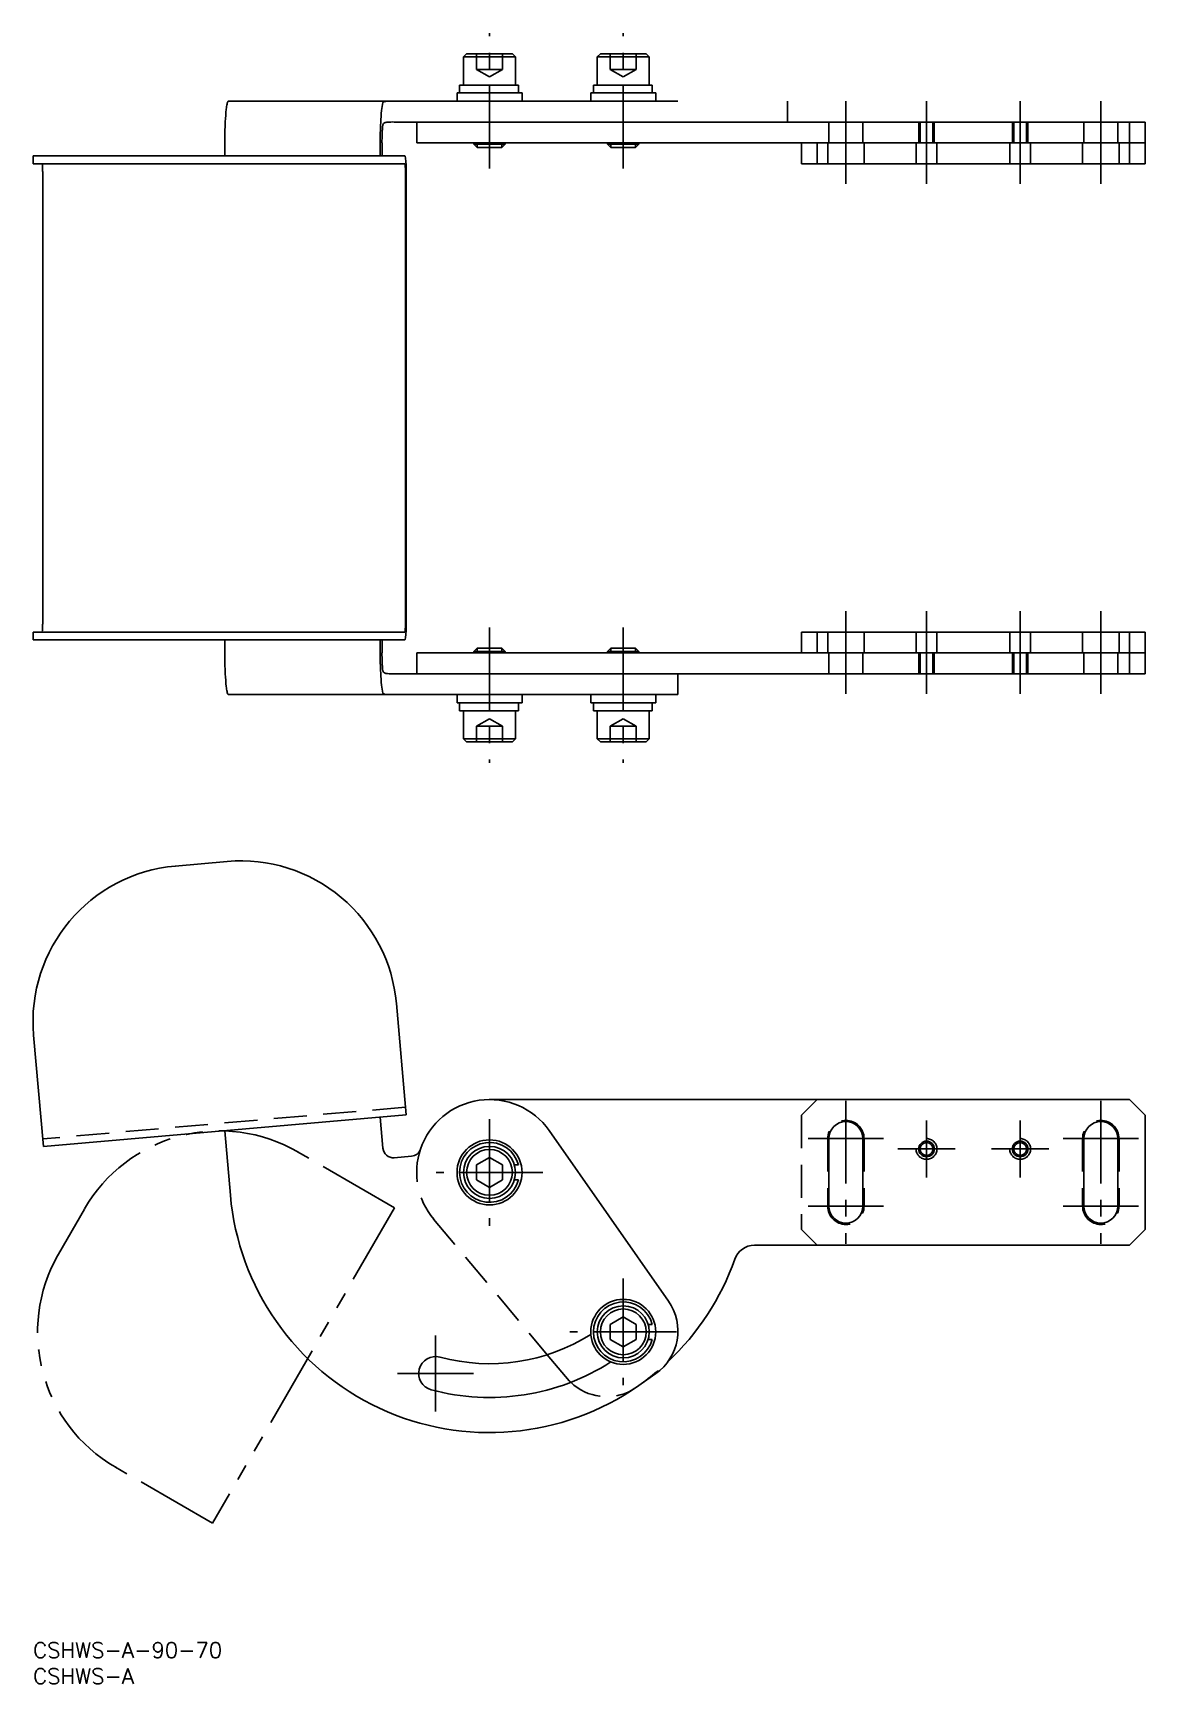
# Model space of a CAD drawing. Extents: x 0 to 214, y -8 to 309.
import ezdxf

# ---------------------------------------------------------------- set-up
doc = ezdxf.new("R2010")
doc.units = 0
doc.header["$LTSCALE"] = 0.5
for name, pattern in [('CENTER', [50.8, 31.75, -6.35, 6.35, -6.35]), ('DASHED', [19.05, 12.7, -6.35]), ('PHANTOM', [63.5, 31.75, -6.35, 6.35, -6.35, 6.35, -6.35])]:
    doc.linetypes.add(name, pattern=pattern)
doc.layers.get('0').update_dxf_attribs({"linetype": 'CONTINUOUS'})
doc.layers.add('CENTER', color=1, linetype='CENTER')
doc.styles.get("Standard").update_dxf_attribs({"font": 'txt.shx', "height": 6, "bigfont": 'bigfont.shx'})

# ---------------------------------------------------------------- blocks, each defined once
blk = doc.blocks.new('*U61')
at = {"color": 7, "linetype": 'CONTINUOUS'}
blk.add_text('CSHWS-A', height=3, dxfattribs=at).set_placement((0, -8))
blk = doc.blocks.new('*U62')
at = {"color": 7, "linetype": 'CONTINUOUS'}
blk.add_text('CSHWS-A-90-70', height=3, dxfattribs=at).set_placement((0, -3))

msp = doc.modelspace()

# ---------------------------------------------------------------- linework, layer by layer
at = {"color": 7, "linetype": 'CONTINUOUS'}
for p, q in [((83.35, 305.19), (82.75, 304.59)), ((82.75, 304.59), (82.75, 299.19)), ((82.75, 304.59), (92.75, 304.59)), ((83.35, 305.19), (92.15, 305.19)), ((92.75, 304.59), (92.15, 305.19)), ((92.75, 299.19), (92.75, 304.59)), ((109.06, 305.19), (108.46, 304.59)), ((108.46, 304.59), (108.46, 299.19)), ((108.46, 304.59), (118.46, 304.59)), ((109.06, 305.19), (117.86, 305.19)), ((118.46, 304.59), (117.86, 305.19)), ((118.46, 299.19), (118.46, 304.59)), ((82, 297.69), (82, 299.19)), ((93.31, 299.19), (82, 299.19)), ((93.31, 299.19), (93.31, 297.69)), ((107.71, 297.69), (107.71, 299.19)), ((119.02, 299.19), (107.71, 299.19)), ((119.02, 299.19), (119.02, 297.69)), ((123.96, 296.09), (37.55, 296.09)), ((81.5, 296.09), (81.5, 297.69)), ((94, 297.69), (81.5, 297.69)), ((94, 297.69), (94, 296.09)), ((107.21, 296.09), (107.21, 297.69)), ((119.71, 297.69), (107.21, 297.69)), ((119.71, 297.69), (119.71, 296.09)), ((145.05, 296.09), (145.05, 292.09)), ((69.43, 292.09), (213.75, 292.09)), ((73.75, 288.09), (73.75, 292.09)), ((210.75, 292.09), (210.75, 284.09)), ((213.75, 292.09), (213.75, 284.09)), ((0, 285.59), (71.46, 285.59)), ((0, 285.59), (0, 284.09)), ((36.85, 285.59), (36.85, 288.09)), ((66.74, 285.59), (66.74, 288.09)), ((67.09, 285.59), (67.09, 288.09)), ((73.75, 288.09), (213.75, 288.09)), ((84.75, 288.09), (84.75, 287.81)), ((84.75, 287.81), (85.36, 287.19)), ((84.75, 287.81), (90.75, 287.81)), ((85.36, 287.19), (90.13, 287.19)), ((90.13, 287.19), (90.75, 287.81)), ((90.75, 287.81), (90.75, 288.09)), ((110.46, 288.09), (110.46, 287.81)), ((110.46, 287.81), (111.07, 287.19)), ((110.46, 287.81), (116.46, 287.81)), ((111.07, 287.19), (115.84, 287.19)), ((115.84, 287.19), (116.46, 287.81)), ((116.46, 287.81), (116.46, 288.09)), ((147.75, 284.09), (147.75, 288.09)), ((150.75, 284.09), (150.75, 288.09)), ((0, 284.09), (71.46, 284.09)), ((1.86, 282.59), (1.86, 195.59)), ((71.59, 195.59), (71.59, 282.59)), ((71.72, 195.59), (71.72, 282.59)), ((147.75, 284.09), (213.75, 284.09)), ((71.46, 194.09), (0, 194.09)), ((0, 194.09), (0, 192.59)), ((147.75, 194.09), (213.75, 194.09)), ((147.75, 190.09), (147.75, 194.09)), ((150.75, 190.09), (150.75, 194.09)), ((210.75, 194.09), (210.75, 186.09)), ((213.75, 186.09), (213.75, 194.09)), ((0, 192.59), (71.46, 192.59)), ((36.85, 192.59), (36.85, 190.09)), ((66.74, 192.59), (66.74, 190.09)), ((67.09, 192.59), (67.09, 190.09)), ((85.36, 190.99), (84.75, 190.38)), ((84.75, 190.38), (84.75, 190.09)), ((90.75, 190.38), (84.75, 190.38)), ((90.13, 190.99), (85.36, 190.99)), ((90.75, 190.38), (90.13, 190.99)), ((90.75, 190.09), (90.75, 190.38)), ((111.07, 190.99), (110.46, 190.38)), ((110.46, 190.38), (110.46, 190.09)), ((116.46, 190.38), (110.46, 190.38)), ((115.84, 190.99), (111.07, 190.99)), ((116.46, 190.38), (115.84, 190.99)), ((116.46, 190.09), (116.46, 190.38)), ((73.75, 190.09), (213.75, 190.09)), ((73.75, 186.09), (73.75, 190.09)), ((69.43, 186.09), (213.75, 186.09)), ((123.96, 186.09), (123.96, 182.09)), ((37.55, 182.09), (123.96, 182.09)), ((81.5, 182.09), (81.5, 180.49)), ((94, 180.49), (94, 182.09)), ((107.21, 182.09), (107.21, 180.49)), ((119.71, 180.49), (119.71, 182.09)), ((94, 180.49), (81.5, 180.49)), ((82, 180.49), (82, 178.99)), ((93.31, 178.99), (82, 178.99)), ((82.75, 178.99), (82.75, 173.59)), ((92.75, 173.59), (92.75, 178.99)), ((93.31, 178.99), (93.31, 180.49)), ((119.71, 180.49), (107.21, 180.49)), ((107.71, 180.49), (107.71, 178.99)), ((119.02, 178.99), (107.71, 178.99)), ((108.46, 178.99), (108.46, 173.59)), ((118.46, 173.59), (118.46, 178.99)), ((119.02, 178.99), (119.02, 180.49)), ((82.75, 173.59), (83.35, 172.99)), ((92.75, 173.59), (82.75, 173.59)), ((92.15, 172.99), (83.35, 172.99)), ((92.15, 172.99), (92.75, 173.59)), ((108.46, 173.59), (109.06, 172.99)), ((118.46, 173.59), (108.46, 173.59)), ((117.86, 172.99), (109.06, 172.99)), ((117.86, 172.99), (118.46, 173.59)), ((37.31, 150.02), (27.35, 149.15)), ((71.72, 101.34), (69.85, 122.76)), ((1.99, 95.24), (0.11, 116.66)), ((87.75, 104.29), (210.75, 104.29)), ((210.75, 104.29), (213.75, 101.29)), ((71.72, 101.34), (1.99, 95.24)), ((66.74, 100.9), (67.26, 94.93)), ((213.75, 79.29), (213.75, 101.29)), ((36.85, 98.29), (37.94, 85.94)), ((99.21, 98.32), (122.16, 65.56)), ((153, 83.79), (153, 96.79)), ((159.5, 96.79), (159.5, 83.79)), ((202, 83.79), (202, 96.79)), ((208.5, 96.79), (208.5, 83.79)), ((69.43, 93.11), (72.75, 93.4)), ((87.75, 93.18), (85.25, 91.74)), ((90.25, 91.74), (87.75, 93.18)), ((85.25, 91.74), (85.25, 88.85)), ((85.25, 88.85), (87.75, 87.41)), ((87.75, 87.41), (90.25, 88.85)), ((90.25, 88.85), (90.25, 91.74)), ((92.53, 91.73), (93.31, 91.73)), ((93.31, 88.86), (92.53, 88.86)), ((210.75, 76.29), (138.66, 76.29)), ((213.75, 79.29), (210.75, 76.29)), ((113.46, 62.54), (110.96, 61.09)), ((110.96, 61.09), (110.96, 58.21)), ((115.96, 61.09), (113.46, 62.54)), ((115.96, 58.21), (115.96, 61.09)), ((118.25, 61.09), (119.02, 61.09)), ((110.96, 58.21), (113.46, 56.76)), ((113.46, 56.76), (115.96, 58.21)), ((119.02, 58.21), (118.25, 58.21)), ((98.86, 55.26), (103.09, 50.23)), ((116.42, 49.34), (119.7, 51.63))]:
    msp.add_line(p, q, dxfattribs=at)
at = {"color": 3, "linetype": 'DASHED'}
for p, q in [((85.25, 305.19), (85.25, 302.19)), ((87.75, 305.19), (87.75, 302.19)), ((90.25, 305.19), (90.25, 302.19)), ((110.96, 305.19), (110.96, 302.19)), ((113.46, 305.19), (113.46, 302.19)), ((115.96, 305.19), (115.96, 302.19)), ((85.25, 302.19), (87.75, 300.75)), ((90.25, 302.19), (85.25, 302.19)), ((87.75, 300.75), (90.25, 302.19)), ((110.96, 302.19), (113.46, 300.75)), ((115.96, 302.19), (110.96, 302.19)), ((113.46, 300.75), (115.96, 302.19)), ((153, 292.09), (153, 288.09)), ((159.5, 292.09), (159.5, 288.09)), ((170.25, 292.09), (170.25, 288.09)), ((170.52, 292.09), (170.52, 288.09)), ((172.97, 292.09), (172.97, 288.09)), ((173.25, 292.09), (173.25, 288.09)), ((188.25, 292.09), (188.25, 288.09)), ((188.52, 292.09), (188.52, 288.09)), ((190.97, 292.09), (190.97, 288.09)), ((191.25, 292.09), (191.25, 288.09)), ((202, 292.09), (202, 288.09)), ((208.5, 292.09), (208.5, 288.09)), ((152.75, 288.09), (152.75, 284.09)), ((159.75, 288.09), (159.75, 284.09)), ((169.75, 288.09), (169.75, 284.09)), ((173.75, 288.09), (173.75, 284.09)), ((187.75, 288.09), (187.75, 284.09)), ((191.75, 288.09), (191.75, 284.09)), ((201.75, 288.09), (201.75, 284.09)), ((208.75, 288.09), (208.75, 284.09)), ((152.75, 194.09), (152.75, 190.09)), ((159.75, 194.09), (159.75, 190.09)), ((169.75, 194.09), (169.75, 190.09)), ((173.75, 194.09), (173.75, 190.09)), ((187.75, 194.09), (187.75, 190.09)), ((191.75, 194.09), (191.75, 190.09)), ((201.75, 194.09), (201.75, 190.09)), ((208.75, 194.09), (208.75, 190.09)), ((153, 190.09), (153, 186.09)), ((159.5, 190.09), (159.5, 186.09)), ((170.25, 190.09), (170.25, 186.09)), ((170.52, 190.09), (170.52, 186.09)), ((172.97, 190.09), (172.97, 186.09)), ((173.25, 190.09), (173.25, 186.09)), ((188.25, 190.09), (188.25, 186.09)), ((188.52, 190.09), (188.52, 186.09)), ((190.97, 190.09), (190.97, 186.09)), ((191.25, 190.09), (191.25, 186.09)), ((202, 190.09), (202, 186.09)), ((208.5, 190.09), (208.5, 186.09)), ((87.75, 177.44), (85.25, 175.99)), ((85.25, 172.99), (85.25, 175.99)), ((85.25, 175.99), (90.25, 175.99)), ((90.25, 175.99), (87.75, 177.44)), ((87.75, 172.99), (87.75, 175.99)), ((90.25, 172.99), (90.25, 175.99)), ((113.46, 177.44), (110.96, 175.99)), ((110.96, 172.99), (110.96, 175.99)), ((110.96, 175.99), (115.96, 175.99)), ((115.96, 175.99), (113.46, 177.44)), ((113.46, 172.99), (113.46, 175.99)), ((115.96, 172.99), (115.96, 175.99)), ((71.59, 102.83), (1.86, 96.73)), ((147.75, 101.29), (150.75, 104.29)), ((147.75, 101.29), (147.75, 79.29)), ((152.75, 96.79), (152.75, 83.79)), ((159.75, 96.79), (159.75, 83.79)), ((201.75, 96.79), (201.75, 83.79)), ((208.75, 96.79), (208.75, 83.79)), ((77.01, 81.3), (98.86, 55.26)), ((147.75, 79.29), (150.75, 76.29))]:
    msp.add_line(p, q, dxfattribs=at)
at = {"color": 3, "linetype": 'CONTINUOUS'}
for p, q in [((85.36, 287.19), (85.36, 288.09)), ((90.13, 287.19), (90.13, 288.09)), ((111.07, 287.19), (111.07, 288.09)), ((115.84, 287.19), (115.84, 288.09)), ((85.36, 190.99), (85.36, 190.09)), ((90.13, 190.99), (90.13, 190.09)), ((111.07, 190.99), (111.07, 190.09)), ((115.84, 190.99), (115.84, 190.09))]:
    msp.add_line(p, q, dxfattribs=at)
at = {"color": 3, "linetype": 'PHANTOM'}
for p, q in [((69.51, 83.5), (50.86, 94.27)), ((9.89, 83.24), (4.89, 74.58)), ((69.51, 83.5), (34.51, 22.88)), ((34.51, 22.88), (15.86, 33.65))]:
    msp.add_line(p, q, dxfattribs=at)
at = {"color": 7, "linetype": 'CONTINUOUS'}
for centre, radius in [((87.75, 90.29), 6.25), ((87.75, 90.29), 5), ((171.75, 94.79), 1.23), ((189.75, 94.79), 1.23), ((113.46, 59.65), 6.25), ((113.46, 59.65), 5)]:
    msp.add_circle(centre, radius, dxfattribs=at)
at = {"color": 3, "linetype": 'DASHED'}
for centre in [(171.75, 94.79), (189.75, 94.79)]:
    msp.add_circle(centre, 2, dxfattribs=at)
at = {"color": 3, "linetype": 'CONTINUOUS'}
for centre in [(171.75, 94.79), (189.75, 94.79)]:
    msp.add_circle(centre, 1.5, dxfattribs=at)
at = {"color": 7}
for centre in [(87.75, 90.29), (113.46, 59.65)]:
    msp.add_circle(centre, 4.4, dxfattribs=at)
at = {"color": 7, "linetype": 'CONTINUOUS'}
for centre, radius, start, end in [((48.78, 293.24), 11.71, 170.941, 173.5654), ((46.74, 293.57), 9.65, 168.3092, 170.9521), ((40.2, 294.92), 2.97, 161.4817, 168.2525), ((38.29, 295.55), 0.957, 152.6629, 161.1952), ((37.76, 295.82), 0.364, 139.7028, 152.3401), ((37.6, 295.95), 0.157, 128.9014, 138.3075), ((37.57, 296), 0.0972, 113.3191, 129.2386), ((37.55, 296.03), 0.0649, 90.3446, 113.3038), ((76.06, 293.53), 9.1, 165.2787, 175.1745), ((67.5, 295.72), 0.266, 108.4637, 153.8502), ((68.06, 294.03), 2.05, 90.1632, 108.1817), ((69.22, 255.86), 40.24, 89.7042, 91.6664), ((118.08, 288.2), 81.22, 177.2143, 180.0717), ((73.84, 290.45), 36.92, 173.62, 177.3694), ((148.85, 288.18), 82.11, 177.3478, 180.0619), ((121.46, 289.16), 54.7, 174.6123, 177.04), ((67.74, 291.5), 0.478, 115.086, 172.5912), ((68.28, 290.09), 1.98, 93.6743, 112.0212), ((69.15, 272.43), 19.67, 89.1969, 92.9228), ((95.63, 288.39), 28.55, 173.6361, 180.6023), ((71.46, 285.57), 0.0272, 52.8934, 88.8001), ((71.45, 285.55), 0.046, 41.3632, 55.6368), ((71.41, 285.51), 0.101, 28.4927, 42.6238), ((71.12, 285.36), 0.427, 15.033, 27.9123), ((1.73, 284.08), 0.0148, 47.9449, 87.5515), ((1.71, 284.06), 0.0397, 31.9226, 49.2977), ((1.65, 284.02), 0.111, 19.5785, 32.815), ((1.43, 283.93), 0.353, 12.9339, 21.0707), ((0.81, 283.76), 0.992, 6.713, 14.3562), ((-0.97, 283.46), 2.8, 4.2469, 8.6422), ((-3.97, 283.11), 5.81, 2.3509, 5.4499), ((-13.38, 282.61), 15.23, 359.9289, 2.7853), ((71.46, 284.08), 0.0148, 47.9449, 87.5515), ((71.44, 284.06), 0.0397, 31.9226, 49.2977), ((71.38, 284.02), 0.111, 19.5785, 32.815), ((71.16, 283.93), 0.353, 12.9339, 21.0707), ((70.54, 283.76), 0.992, 6.713, 14.3562), ((70.39, 285.13), 1.2, 9.9569, 16.6756), ((68.76, 283.46), 2.8, 4.2469, 8.6422), ((65.76, 283.11), 5.81, 2.3509, 5.4499), ((69.68, 284.93), 1.93, 7.0046, 12.0366), ((56.36, 282.61), 15.23, 359.9289, 2.7853), ((48.41, 282.73), 23.32, 359.6601, 5.995), ((1.73, 194.11), 0.0148, 272.4485, 312.0551), ((1.65, 194.17), 0.111, 327.185, 340.4215), ((1.71, 194.13), 0.0397, 310.7023, 328.0774), ((1.43, 194.26), 0.353, 338.9293, 347.0661), ((0.81, 194.42), 0.992, 345.6438, 353.287), ((-0.97, 194.73), 2.8, 351.3578, 355.7531), ((-3.97, 195.07), 5.81, 354.5501, 357.6491), ((-13.38, 195.57), 15.23, 357.2147, 0.0711), ((71.46, 194.11), 0.0148, 272.4485, 312.0551), ((71.44, 194.13), 0.0397, 310.7023, 328.0774), ((71.38, 194.17), 0.111, 327.185, 340.4215), ((71.16, 194.26), 0.353, 338.9293, 347.0661), ((70.54, 194.42), 0.992, 345.6438, 353.287), ((68.76, 194.73), 2.8, 351.3578, 355.7531), ((65.76, 195.07), 5.81, 354.5501, 357.6491), ((56.36, 195.57), 15.23, 357.2147, 0.0711), ((48.41, 195.46), 23.32, 354.005, 0.3399), ((71.46, 192.62), 0.0272, 271.1999, 307.1066), ((71.41, 192.68), 0.101, 317.3762, 331.5073), ((71.45, 192.64), 0.046, 304.3632, 318.6368), ((71.12, 192.83), 0.427, 332.0877, 344.967), ((70.39, 193.06), 1.2, 343.3244, 350.0431), ((69.68, 193.26), 1.93, 347.9634, 352.9954), ((118.08, 189.99), 81.22, 179.9283, 182.7857), ((148.85, 190.01), 82.11, 179.9381, 182.6522), ((95.63, 189.79), 28.55, 179.3977, 186.3639), ((73.84, 187.74), 36.92, 182.6306, 186.38), ((121.46, 189.03), 54.7, 182.96, 185.3877), ((67.74, 186.69), 0.478, 187.4088, 244.914), ((68.28, 188.1), 1.98, 247.9788, 266.3257), ((69.15, 205.76), 19.67, 267.0772, 270.8031), ((48.78, 184.95), 11.71, 186.4346, 189.059), ((46.74, 184.62), 9.65, 189.0479, 191.6908), ((40.2, 183.27), 2.97, 191.7475, 198.5183), ((38.29, 182.64), 0.957, 198.8048, 207.3371), ((37.76, 182.37), 0.364, 207.6599, 220.2972), ((37.6, 182.24), 0.157, 221.6925, 231.0986), ((37.57, 182.19), 0.0972, 230.7614, 246.6809), ((37.55, 182.16), 0.0649, 246.6972, 269.5881), ((76.06, 184.66), 9.1, 184.8255, 194.7213), ((67.5, 182.47), 0.266, 206.1498, 251.5363), ((68.06, 184.16), 2.05, 251.8183, 269.8368), ((69.22, 222.33), 40.24, 268.3336, 270.2958), ((30, 119.27), 30, 95, 185), ((39.96, 120.14), 30, 5, 95), ((87.75, 90.29), 14, 35, 161.4218), ((156.25, 96.79), 3.25, 0, 180), ((205.25, 96.79), 3.25, 0, 180), ((87.75, 90.29), 5.75, 14.4775, 345.5225), ((69.26, 95.1), 2, 185, 275), ((72.58, 95.39), 2, 275, 341.4218), ((87.75, 90.29), 50, 185, 305), ((156.25, 83.79), 3.25, 180, 0), ((205.25, 83.79), 3.25, 180, 0), ((138.66, 72.29), 4, 90, 160.5288), ((87.75, 90.29), 50, 313.2508, 340.5288), ((113.46, 59.65), 5.75, 14.4775, 345.5225), ((113.96, 59.82), 10, 305, 35), ((87.75, 90.29), 36.75, 255, 302.0157), ((77.39, 51.66), 3.25, 75, 255), ((87.75, 90.29), 43.25, 255, 302.641), ((110.26, 57.19), 10, 224.144, 226.3307)]:
    msp.add_arc(centre, radius, start, end, dxfattribs=at)
at = {"color": 3, "linetype": 'DASHED'}
for centre, radius, start, end in [((156.25, 96.79), 3.5, 0, 180), ((205.25, 96.79), 3.5, 0, 180), ((87.75, 90.29), 14, 161.4218, 219.9541), ((156.25, 83.79), 3.5, 180, 0), ((205.25, 83.79), 3.5, 180, 0), ((87.75, 90.29), 50, 303.1789, 313.2508), ((110.26, 57.19), 10, 226.3307, 298.975)]:
    msp.add_arc(centre, radius, start, end, dxfattribs=at)
at = {"color": 3, "linetype": 'PHANTOM'}
for centre, start, end in [((35.89, 68.27), 60, 150), ((30.89, 59.61), 150, 240)]:
    msp.add_arc(centre, 30, start, end, dxfattribs=at)
at = {"layer": 'CENTER', "color": 1, "linetype": 'CENTER'}
for p, q in [((87.75, 283.19), (87.75, 309.19)), ((113.46, 283.19), (113.46, 309.19)), ((156.25, 296.09), (156.25, 280.09)), ((171.75, 296.09), (171.75, 280.09)), ((189.75, 296.09), (189.75, 280.09)), ((205.25, 296.09), (205.25, 280.09)), ((156.25, 198.09), (156.25, 182.09)), ((171.75, 198.09), (171.75, 182.09)), ((189.75, 198.09), (189.75, 182.09)), ((205.25, 198.09), (205.25, 182.09)), ((87.75, 194.99), (87.75, 168.99)), ((113.46, 194.99), (113.46, 168.99)), ((156.25, 104.04), (156.25, 76.54)), ((205.25, 104.04), (205.25, 76.54)), ((87.75, 100.54), (87.75, 80.04)), ((171.75, 100.29), (171.75, 89.29)), ((189.75, 100.29), (189.75, 89.29)), ((163.5, 96.79), (149, 96.79)), ((212.5, 96.79), (198, 96.79)), ((177.25, 94.79), (166.25, 94.79)), ((195.25, 94.79), (184.25, 94.79)), ((98, 90.29), (77.5, 90.29)), ((163.5, 83.79), (149, 83.79)), ((212.5, 83.79), (198, 83.79)), ((113.46, 69.9), (113.46, 49.4)), ((77.39, 44.35), (77.39, 58.96)), ((123.71, 59.65), (103.21, 59.65)), ((84.7, 51.66), (70.09, 51.66))]:
    msp.add_line(p, q, dxfattribs=at)

# ---------------------------------------------------------------- block references
at = {"color": 7, "linetype": 'CONTINUOUS'}
for name in ['*U62', '*U61']:
    msp.add_blockref(name, (0, 0), dxfattribs=at)

doc.saveas('drawing.dxf')
